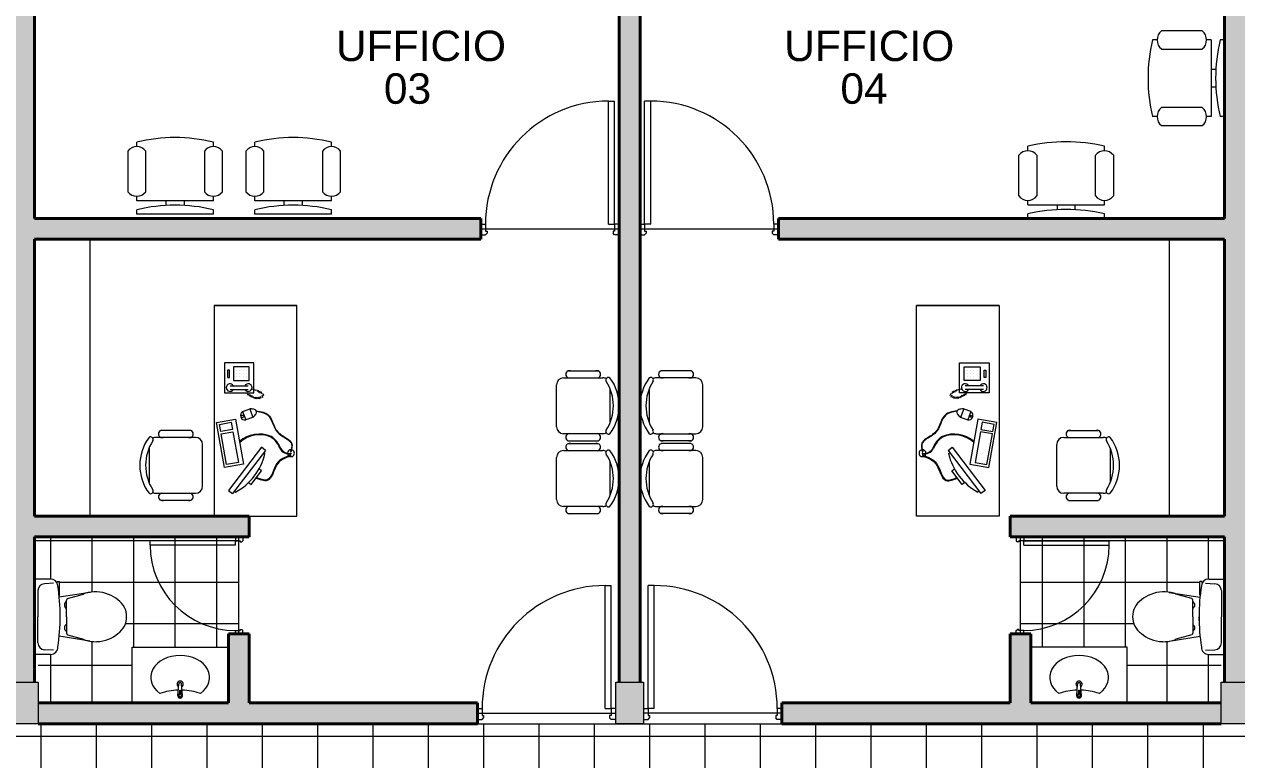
# Model space of a CAD drawing. Header units: millimetres. Extents: x 302.6 to 349.1, y 166.4 to 192.5.
# Drawn here: x 311.28 to 320.04, y 178.19 to 183.5 of the extents above; entities that cross this region are included whole.
import ezdxf

# ---------------------------------------------------------------- set-up
doc = ezdxf.new("R2010")
doc.units = ezdxf.units.MM
for name, color, linetype, lineweight in [('ARREDI attrezzature - furniture', 175, 'Continuous', 9), ('MURATURA sezioni - section wall', 7, 'Continuous', 40), ('PAVIMENTAZIONE - flooring', 250, 'Continuous', 5), ('PILASTRI struttura - structure', 7, 'Continuous', 13), ('PORTE  - doors', 252, 'Continuous', 5), ('PROIEZIONI finissime - fine lines', 251, 'Continuous', 9)]:
    doc.layers.add(name, color=color, linetype=linetype, lineweight=lineweight)
doc.layers.add('MURATURA tratteggi - hatch wall', color=253, linetype='Continuous')
doc.layers.add('SCRITTE - txt', color=252, linetype='Continuous')
doc.styles.get("Standard").update_dxf_attribs({"font": 'arial.ttf'})

msp = doc.modelspace()

# ---------------------------------------------------------------- hatches: boundary and pattern name
at = {"layer": 'MURATURA tratteggi - hatch wall'}
h = msp.add_hatch(color=256, dxfattribs=at)
h.dxf.hatch_style = 1
h.paths.add_polyline_path([(303.0264, 186.8349), (302.7264, 186.8349), (302.7264, 178.7474), (303.0264, 178.7474), (303.0264, 179.7974), (304.5764, 179.7974), (304.5764, 179.9474), (303.0264, 179.9474), (303.0264, 181.9474), (306.2264, 181.9474), (306.2264, 182.0974), (303.0264, 182.0974)])
h.paths.add_polyline_path([(304.3764, 187.1349), (303.0264, 187.1349), (303.0264, 186.8349), (304.3764, 186.8349)])
h.paths.add_polyline_path([(307.2264, 187.1349), (305.8764, 187.1349), (305.8764, 186.8349), (307.2264, 186.8349)])
h.paths.add_polyline_path([(308.5389, 187.1349), (307.4264, 187.1349), (307.4264, 186.8349), (308.5389, 186.8349)])
h.paths.add_polyline_path([(307.3764, 186.8349), (307.2264, 186.8349), (307.2264, 178.7474), (307.3764, 178.7474)])
h.paths.add_polyline_path([(314.5764, 182.0974), (311.3514, 182.0974), (311.3514, 186.8349), (311.2014, 186.8349), (311.2014, 182.0974), (308.3764, 182.0974), (308.3764, 181.9474), (311.2014, 181.9474), (311.2014, 179.9474), (309.6514, 179.9474), (309.6514, 179.7974), (311.2014, 179.7974), (311.2014, 178.7474), (311.3514, 178.7474), (311.3514, 179.7974), (312.9014, 179.7974), (312.9014, 179.9474), (311.3514, 179.9474), (311.3514, 181.9474), (314.5764, 181.9474)])
h.paths.add_polyline_path([(306.2264, 178.5974), (304.5764, 178.5974), (304.5764, 179.0974), (304.4264, 179.0974), (304.4264, 178.5974), (303.0264, 178.5974), (303.0264, 178.4474), (306.2264, 178.4474)])
h.paths.add_polyline_path([(305.0264, 176.4474), (304.7264, 176.4474), (304.7264, 175.3974), (302.7264, 175.3974), (302.7264, 173.5974), (303.0264, 173.5974), (303.0264, 175.0974), (304.8764, 175.0974), (304.8764, 174.8974), (305.0264, 174.8974), (305.0264, 175.0974)])
h.paths.add_polyline_path([(307.2264, 173.5974), (305.0264, 173.5974), (305.0264, 173.9974), (304.8764, 173.9974), (304.8764, 173.5974), (303.0264, 173.5974), (303.0264, 173.2974), (307.2264, 173.2974)])
h.paths.add_polyline_path([(314.4264, 176.4474), (306.7264, 176.4474), (306.7264, 176.2974), (311.1764, 176.2974), (311.1764, 173.5974), (311.3264, 173.5974), (311.3264, 176.2974), (314.4264, 176.2974)])
h.paths.add_polyline_path([(320.2865, 176.4474), (320.1264, 176.4474), (315.5764, 176.4474), (315.5764, 176.2974), (319.9764, 176.2974), (319.9764, 173.5974), (320.1264, 173.5974), (320.1264, 176.2974), (320.2865, 176.2974)])
h.paths.add_polyline_path([(325.1801, 176.4474), (321.2865, 176.4474), (321.2865, 176.2974), (323.8764, 176.2974), (323.8764, 173.5974), (324.0764, 173.5974), (324.0764, 176.2974), (325.1801, 176.2974)])
h.paths.add_polyline_path([(311.1764, 173.5974), (307.4264, 173.5974), (307.4264, 173.2974), (311.1764, 173.2974)])
h.paths.add_polyline_path([(315.5514, 173.5974), (314.4264, 173.5974), (314.4264, 175.2974), (314.4264, 175.4474), (314.2764, 175.4474), (314.2764, 173.5974), (311.3764, 173.5974), (311.3764, 173.2974), (315.5514, 173.2974)])
h.paths.add_polyline_path([(315.7264, 175.4474), (315.1204, 175.4474), (315.1204, 175.2974), (315.5764, 175.2974), (315.5764, 173.5974), (315.7264, 173.5974)])
h.paths.add_polyline_path([(319.9264, 173.5974), (315.7514, 173.5974), (315.7514, 173.2974), (319.9264, 173.2974)])
h.paths.add_polyline_path([(323.8764, 173.5974), (320.1264, 173.5974), (320.1264, 173.2974), (323.8764, 173.2974)])
h.paths.add_polyline_path([(327.6764, 173.5974), (324.0764, 173.5974), (324.0764, 173.2974), (327.6764, 173.2974)])
h.paths.add_polyline_path([(331.6264, 173.5974), (327.8764, 173.5974), (327.8764, 173.2974), (331.6264, 173.2974)])
h.paths.add_polyline_path([(336.0014, 173.5974), (331.8264, 173.5974), (331.8264, 173.2974), (336.0014, 173.2974)])
h.paths.add_polyline_path([(340.3764, 173.5974), (336.2014, 173.5974), (336.2014, 173.2974), (340.3764, 173.2974)])
h.paths.add_polyline_path([(339.2249, 176.4474), (332.9779, 176.4474), (332.9779, 176.2974), (336.0264, 176.2974), (336.0264, 173.5974), (336.1764, 173.5974), (336.1764, 176.2974), (339.2249, 176.2974)])
h.paths.add_polyline_path([(331.7764, 176.4474), (331.163, 176.4474), (331.163, 176.2974), (331.6264, 176.2974), (331.6264, 175.4474), (331.6264, 173.5974), (331.7764, 173.5974), (331.7764, 175.2974), (333.6279, 175.2974), (333.6279, 175.4474), (331.7764, 175.4474)])
h.paths.add_polyline_path([(311.1764, 187.1349), (310.0389, 187.1349), (310.0389, 186.8349), (311.1764, 186.8349)])
h.paths.add_polyline_path([(312.7139, 187.1349), (311.3764, 187.1349), (311.3764, 186.8349), (312.7139, 186.8349)])
h.paths.add_polyline_path([(315.5514, 187.1349), (314.2139, 187.1349), (314.2139, 186.8349), (315.5514, 186.8349)])
h.paths.add_polyline_path([(317.0889, 187.1349), (315.7514, 187.1349), (315.7514, 186.8349), (317.0889, 186.8349)])
h.paths.add_polyline_path([(319.9264, 187.1349), (318.5889, 187.1349), (318.5889, 186.8349), (319.9264, 186.8349)])
h.paths.add_polyline_path([(321.2639, 187.1349), (320.1264, 187.1349), (320.1264, 186.8349), (321.2639, 186.8349)])
h.paths.add_polyline_path([(323.8764, 187.1349), (322.7639, 187.1349), (322.7639, 186.8349), (323.8764, 186.8349)])
h.paths.add_polyline_path([(325.1264, 187.1349), (324.0764, 187.1349), (324.0764, 186.8349), (325.1264, 186.8349)])
h.paths.add_polyline_path([(327.6764, 187.1349), (326.6264, 187.1349), (326.6264, 186.8349), (327.6764, 186.8349)])
h.paths.add_polyline_path([(329.0014, 187.1349), (327.8764, 187.1349), (327.8764, 186.8349), (329.0014, 186.8349)])
h.paths.add_polyline_path([(336.0014, 187.1349), (334.6639, 187.1349), (334.6639, 186.8349), (336.0014, 186.8349)])
h.paths.add_polyline_path([(331.6264, 187.1349), (330.5014, 187.1349), (330.5014, 186.8349), (331.6264, 186.8349)])
h.paths.add_polyline_path([(333.1639, 187.1349), (331.8264, 187.1349), (331.8264, 186.8349), (333.1639, 186.8349)])
h.paths.add_polyline_path([(337.5389, 187.1349), (336.2014, 187.1349), (336.2014, 186.8349), (337.5389, 186.8349)])
h.paths.add_polyline_path([(340.3764, 187.1349), (339.0389, 187.1349), (339.0389, 186.8349), (340.3764, 186.8349)])
h.paths.add_polyline_path([(341.7014, 187.1349), (340.5764, 187.1349), (340.5764, 186.8349), (341.7014, 186.8349)])
h.paths.add_polyline_path([(344.3264, 187.1349), (343.2014, 187.1349), (343.2014, 186.8349), (344.3264, 186.8349)])
h.paths.add_polyline_path([(348.7264, 187.1349), (344.5264, 187.1349), (344.5264, 186.8349), (348.7264, 186.8349)])
h.paths.add_polyline_path([(349.0264, 186.8349), (348.7264, 186.8349), (348.7264, 178.7474), (349.0264, 178.7474)])
h.paths.add_polyline_path([(348.7264, 178.7474), (346.7264, 178.7474), (346.7264, 178.4474), (348.7264, 178.4474)])
h.paths.add_polyline_path([(347.0264, 176.4474), (346.7264, 176.4474), (346.7264, 174.8974), (346.8764, 174.8974), (346.8764, 175.0974), (348.7264, 175.0974), (348.7264, 173.5974), (349.0264, 173.5974), (349.0264, 175.3974), (347.0264, 175.3974)])
h.paths.add_polyline_path([(348.7264, 173.5974), (346.8764, 173.5974), (346.8764, 173.9974), (346.7264, 173.9974), (346.7264, 173.5974), (344.5264, 173.5974), (344.5264, 173.2974), (348.7264, 173.2974)])
h.paths.add_polyline_path([(344.3264, 173.5974), (340.5764, 173.5974), (340.5764, 173.2974), (344.3264, 173.2974)])
h.paths.add_polyline_path([(340.5764, 176.2974), (345.0264, 176.2974), (345.0264, 176.4474), (340.4264, 176.4474), (340.4264, 175.4474), (338.5749, 175.4474), (338.5749, 175.2974), (340.4264, 175.2974), (340.4264, 173.5974), (340.5764, 173.5974)])
h.paths.add_polyline_path([(311.1764, 178.5974), (309.8014, 178.5974), (309.8014, 179.0974), (309.6514, 179.0974), (309.6514, 178.5974), (308.4264, 178.5974), (308.4264, 178.4474), (311.1764, 178.4474)])
h.paths.add_polyline_path([(314.5514, 178.5974), (312.9014, 178.5974), (312.9014, 179.0974), (312.7514, 179.0974), (312.7514, 178.5974), (311.3764, 178.5974), (311.3764, 178.4474), (314.5514, 178.4474)])
h.paths.add_polyline_path([(315.7264, 186.8349), (315.5764, 186.8349), (315.5764, 178.7474), (315.7264, 178.7474)])
h.paths.add_polyline_path([(322.9264, 182.0974), (320.1014, 182.0974), (320.1014, 186.8349), (319.9514, 186.8349), (319.9514, 182.0974), (316.7264, 182.0974), (316.7264, 181.9474), (319.9514, 181.9474), (319.9514, 179.9474), (318.4014, 179.9474), (318.4014, 179.7974), (319.9514, 179.7974), (319.9514, 178.7474), (320.1014, 178.7474), (320.1014, 179.7974), (321.6514, 179.7974), (321.6514, 179.9474), (320.1014, 179.9474), (320.1014, 181.9474), (322.9264, 181.9474)])
h.paths.add_polyline_path([(319.9264, 178.5974), (318.5514, 178.5974), (318.5514, 179.0974), (318.4014, 179.0974), (318.4014, 178.5974), (316.7514, 178.5974), (316.7514, 178.4474), (319.9264, 178.4474)])
h.paths.add_polyline_path([(322.8764, 178.5974), (321.6514, 178.5974), (321.6514, 179.0974), (321.5014, 179.0974), (321.5014, 178.5974), (320.1264, 178.5974), (320.1264, 178.4474), (322.8764, 178.4474)])
h.paths.add_polyline_path([(324.0764, 186.8349), (323.9264, 186.8349), (323.9264, 178.7474), (324.0764, 178.7474)])
h.paths.add_polyline_path([(337.3749, 175.6974), (337.3249, 175.6974), (337.3249, 175.4474), (336.1764, 175.4474), (336.1764, 175.3974), (337.3749, 175.3974)], flags=17)
h.paths.add_polyline_path([(337.3749, 174.7974), (337.3249, 174.7974), (337.3249, 174.5474), (336.1764, 174.5474), (336.1764, 174.4974), (337.3749, 174.4974)], flags=17)
h.paths.add_polyline_path([(337.3764, 173.8974), (337.3264, 173.8974), (337.3264, 173.5974), (337.3764, 173.5974)], flags=17)
h.paths.add_polyline_path([(336.0264, 175.4474), (334.8779, 175.4474), (334.8779, 175.6974), (334.8279, 175.6974), (334.8279, 175.3974), (336.0264, 175.3974)], flags=17)
h.paths.add_polyline_path([(336.0264, 174.5474), (334.8779, 174.5474), (334.8779, 174.7974), (334.8279, 174.7974), (334.8279, 174.4974), (336.0264, 174.4974)], flags=17)
h.paths.add_polyline_path([(334.8764, 173.8974), (334.8264, 173.8974), (334.8264, 173.5974), (334.8764, 173.5974)], flags=17)
h = msp.add_hatch(color=8, dxfattribs=at)
h.dxf.hatch_style = 1
h.paths.add_polyline_path([(349.0264, 173.2974), (348.7264, 173.2974), (348.7264, 173.5974), (349.0264, 173.5974)], flags=17)
h.paths.add_polyline_path([(349.0264, 173.2974), (348.7264, 173.2974), (348.7264, 173.5974), (349.0264, 173.5974)], flags=17)
h.paths.add_polyline_path([(348.7264, 186.8349), (349.0264, 186.8349), (349.0264, 187.1349), (348.7264, 187.1349)])
h.paths.add_polyline_path([(344.3264, 173.2974), (344.5264, 173.2974), (344.5264, 173.5974), (344.3264, 173.5974)], flags=17)
h.paths.add_polyline_path([(344.3264, 173.2974), (344.5264, 173.2974), (344.5264, 173.5974), (344.3264, 173.5974)], flags=17)
h.paths.add_polyline_path([(348.7264, 173.2974), (349.0264, 173.2974), (349.0264, 173.5974), (348.7264, 173.5974)], flags=17)
h.paths.add_polyline_path([(348.7264, 173.2974), (349.0264, 173.2974), (349.0264, 173.5974), (348.7264, 173.5974)], flags=17)
h.paths.add_polyline_path([(302.7264, 173.2974), (303.0264, 173.2974), (303.0264, 173.5974), (302.7264, 173.5974)], flags=17)
h.paths.add_polyline_path([(302.7264, 173.2974), (303.0264, 173.2974), (303.0264, 173.5974), (302.7264, 173.5974)], flags=17)
h.paths.add_polyline_path([(307.2264, 173.2974), (307.4264, 173.2974), (307.4264, 173.5974), (307.2264, 173.5974)], flags=17)
h.paths.add_polyline_path([(307.2264, 173.2974), (307.4264, 173.2974), (307.4264, 173.5974), (307.2264, 173.5974)], flags=17)
h.paths.add_polyline_path([(311.1764, 173.2974), (311.3764, 173.2974), (311.3764, 173.5974), (311.1764, 173.5974)], flags=17)
h.paths.add_polyline_path([(315.5514, 173.2974), (315.7514, 173.2974), (315.7514, 173.5974), (315.5514, 173.5974)])
h.paths.add_polyline_path([(311.1764, 173.2974), (311.3764, 173.2974), (311.3764, 173.5974), (311.1764, 173.5974)], flags=17)
h.paths.add_polyline_path([(319.9264, 173.2974), (320.1264, 173.2974), (320.1264, 173.5974), (319.9264, 173.5974)])
h.paths.add_polyline_path([(324.0764, 173.2974), (323.8764, 173.2974), (323.8764, 173.5974), (324.0764, 173.5974)])
h.paths.add_polyline_path([(336.2014, 173.2974), (336.0014, 173.2974), (336.0014, 173.5974), (336.2014, 173.5974)])
h.paths.add_polyline_path([(340.5764, 173.2974), (340.3764, 173.2974), (340.3764, 173.5974), (340.5764, 173.5974)])
h.paths.add_polyline_path([(331.8264, 173.2974), (331.6264, 173.2974), (331.6264, 173.5974), (331.8264, 173.5974)])
h.paths.add_polyline_path([(327.6764, 173.2974), (327.8764, 173.2974), (327.8764, 173.5974), (327.6764, 173.5974)])
h.paths.add_polyline_path([(324.0764, 186.8349), (323.8764, 186.8349), (323.8764, 187.1349), (324.0764, 187.1349)])
h.paths.add_polyline_path([(320.1264, 186.8349), (319.9264, 186.8349), (319.9264, 187.1349), (320.1264, 187.1349)])
h.paths.add_polyline_path([(324.0764, 178.4474), (323.8764, 178.4474), (323.8764, 178.7474), (324.0764, 178.7474)])
h.paths.add_polyline_path([(320.1264, 178.4474), (319.9264, 178.4474), (319.9264, 178.7474), (320.1264, 178.7474)])
h.paths.add_polyline_path([(315.7514, 186.8349), (315.5514, 186.8349), (315.5514, 187.1349), (315.7514, 187.1349)])
h.paths.add_polyline_path([(315.7514, 178.4474), (315.5514, 178.4474), (315.5514, 178.7474), (315.7514, 178.7474)])
h.paths.add_polyline_path([(303.0264, 186.8349), (302.7264, 186.8349), (302.7264, 187.1349), (303.0264, 187.1349)])
h.paths.add_polyline_path([(303.0264, 178.4474), (302.7264, 178.4474), (302.7264, 178.7474), (303.0264, 178.7474)])
h.paths.add_polyline_path([(311.3764, 186.8349), (311.1764, 186.8349), (311.1764, 187.1349), (311.3764, 187.1349)])
h.paths.add_polyline_path([(307.4264, 186.8349), (307.2264, 186.8349), (307.2264, 187.1349), (307.4264, 187.1349)])
h.paths.add_polyline_path([(311.3764, 178.4474), (311.1764, 178.4474), (311.1764, 178.7474), (311.3764, 178.7474)])
h.paths.add_polyline_path([(307.4264, 178.4474), (307.2264, 178.4474), (307.2264, 178.7474), (307.4264, 178.7474)])
h.paths.add_polyline_path([(327.6764, 186.8349), (327.8764, 186.8349), (327.8764, 187.1349), (327.6764, 187.1349)])
h.paths.add_polyline_path([(331.6264, 186.8349), (331.8264, 186.8349), (331.8264, 187.1349), (331.6264, 187.1349)])
h.paths.add_polyline_path([(327.6764, 178.4474), (327.8764, 178.4474), (327.8764, 178.7474), (327.6764, 178.7474)])
h.paths.add_polyline_path([(331.6264, 178.4474), (331.8264, 178.4474), (331.8264, 178.7474), (331.6264, 178.7474)])
h.paths.add_polyline_path([(336.0014, 186.8349), (336.2014, 186.8349), (336.2014, 187.1349), (336.0014, 187.1349)])
h.paths.add_polyline_path([(336.0014, 178.4474), (336.2014, 178.4474), (336.2014, 178.7474), (336.0014, 178.7474)])
h.paths.add_polyline_path([(348.7264, 178.4474), (349.0264, 178.4474), (349.0264, 178.7474), (348.7264, 178.7474)])
h.paths.add_polyline_path([(340.3764, 186.8349), (340.5764, 186.8349), (340.5764, 187.1349), (340.3764, 187.1349)])
h.paths.add_polyline_path([(344.3264, 186.8349), (344.5264, 186.8349), (344.5264, 187.1349), (344.3264, 187.1349)])
h.paths.add_polyline_path([(340.3764, 178.4474), (340.5764, 178.4474), (340.5764, 178.7474), (340.3764, 178.7474)])
h.paths.add_polyline_path([(344.3264, 178.4474), (344.5264, 178.4474), (344.5264, 178.7474), (344.3264, 178.7474)])
at = {"layer": 'PAVIMENTAZIONE - flooring'}
h = msp.add_hatch(dxfattribs=at)
h.set_pattern_fill('_USER', color=256, scale=0.3, style=0, double=1, pattern_type=0)
h.set_pattern_definition([(180, (286.86727, 275.76974), (0, -0.3), []), (270, (286.86727, 275.76974), (0.3, -2e-17), [])])
h.paths.add_polyline_path([(312.0006, 179.1522, -0.110468), (311.9534, 179.0978, -0.091357), (311.8852, 179.0589, -0.083251), (311.8013, 179.0399, -0.069464), (311.7321, 179.0471), (311.5293, 179.0785, -0.013532), (311.5195, 179.0003, -0.414361), (311.4666, 178.9474), (311.3764, 178.9474), (311.3764, 178.5974), (312.0553, 178.5974), (312.0553, 179.0005), (312.7514, 179.0005), (312.7514, 179.0974), (312.8264, 179.0974), (312.8264, 179.7974), (311.3514, 179.7974), (311.3514, 179.4924), (311.4666, 179.4924, -0.294145), (311.5147, 179.4614), (311.5147, 179.4737), (311.5311, 179.4737), (311.5311, 179.3777, 0.026908), (311.5285, 179.3724, -0.001904), (311.5296, 179.3614), (311.7247, 179.3916, -0.077173), (311.8013, 179.3999, -0.083251), (311.8852, 179.3809, -0.091357), (311.9534, 179.3421, -0.110468), (312.0006, 179.2877, -0.114706), (312.0164, 179.2199, -0.114706)])
h = msp.add_hatch(dxfattribs=at)
h.set_pattern_fill('_USER', color=256, scale=0.3, style=0, double=1, pattern_type=0)
h.set_pattern_definition([(7e-15, (344.43547, 275.76974), (0, -0.3), []), (270, (344.43547, 275.76974), (-0.3, -2e-17), [])])
h.paths.add_polyline_path([(319.3021, 179.1522, 0.110468), (319.3494, 179.0978, 0.091357), (319.4175, 179.0589, 0.083251), (319.5014, 179.0399, 0.069464), (319.5707, 179.0471), (319.7734, 179.0785, 0.013532), (319.7833, 179.0003, 0.414361), (319.8361, 178.9474), (319.9264, 178.9474), (319.9264, 178.5974), (319.2475, 178.5974), (319.2475, 179.0005), (318.5514, 179.0005), (318.5514, 179.0974), (318.4764, 179.0974), (318.4764, 179.7974), (319.9514, 179.7974), (319.9514, 179.4924), (319.8361, 179.4924, 0.294145), (319.788, 179.4614), (319.788, 179.4737), (319.7716, 179.4737), (319.7716, 179.3777, -0.026908), (319.7742, 179.3724, 0.001904), (319.7731, 179.3614), (319.578, 179.3916, 0.077173), (319.5014, 179.3999, 0.083251), (319.4175, 179.3809, 0.091357), (319.3494, 179.3421, 0.110468), (319.3021, 179.2877, 0.114706), (319.2864, 179.2199, 0.114706)])
h = msp.add_hatch(dxfattribs=at)
h.set_pattern_fill('_USER', color=256, scale=0.4, angle=90, style=0, double=1, pattern_type=0)
h.set_pattern_definition([(90, (94.9972, 11.9578), (-0.4, 2e-17), []), (180, (94.9972, 11.9578), (-5e-17, -0.4), [])])
h.paths.add_polyline_path([(323.9489, 178.4474), (305.0264, 178.4474), (305.0264, 176.4474), (305.9052, 176.4474, -0.403471), (306.6603, 177.1752), (306.698, 177.1752), (306.698, 176.4474), (323.9489, 176.4474)])
h.paths.add_polyline_path([(306.6603, 177.1752, 0.403471), (305.9052, 176.4474), (306.6603, 176.4474)], flags=17)

# ---------------------------------------------------------------- linework, layer by layer
at = {"layer": 'ARREDI attrezzature - furniture', "linetype": 'Continuous', "ltscale": 0.8}
for p, q in [((319.7885, 183.4514), (319.4954, 183.4514)), ((319.4628, 183.3863), (319.4302, 183.3863)), ((319.4954, 183.3211), (319.7885, 183.3211)), ((319.8537, 183.3863), (319.8211, 183.3863)), ((319.8537, 183.3863), (319.8537, 182.8326)), ((319.9514, 183.3863), (319.9188, 183.3863)), ((319.9514, 183.3863), (319.9514, 182.8326)), ((319.8537, 183.1746), (319.8883, 183.1746)), ((319.8876, 183.0443), (319.8537, 183.0443)), ((319.7885, 182.8977), (319.4954, 182.8977)), ((319.4628, 182.8326), (319.4302, 182.8326)), ((319.8537, 182.8326), (319.8211, 182.8326)), ((319.9514, 182.8326), (319.9188, 182.8326)), ((319.4954, 182.7674), (319.7885, 182.7674)), ((312.0893, 182.6161), (312.0893, 182.6487)), ((312.643, 182.6161), (312.643, 182.6487)), ((312.9431, 182.6161), (312.9431, 182.6487)), ((313.4968, 182.6161), (313.4968, 182.6487)), ((318.5291, 182.586), (318.5291, 182.6186)), ((319.0828, 182.586), (319.0828, 182.6186)), ((312.0242, 182.5835), (312.0242, 182.2904)), ((312.1545, 182.2904), (312.1545, 182.5835)), ((312.5779, 182.5835), (312.5779, 182.2904)), ((312.7082, 182.2904), (312.7082, 182.5835)), ((312.878, 182.5835), (312.878, 182.2904)), ((313.0082, 182.2904), (313.0082, 182.5835)), ((313.4317, 182.5835), (313.4317, 182.2904)), ((313.562, 182.2904), (313.562, 182.5835)), ((318.464, 182.2603), (318.464, 182.5534)), ((318.5943, 182.5534), (318.5943, 182.2603)), ((319.0177, 182.2603), (319.0177, 182.5534)), ((319.148, 182.5534), (319.148, 182.2603)), ((312.0893, 182.2252), (312.0893, 182.2578)), ((312.643, 182.2252), (312.0893, 182.2252)), ((312.301, 182.1913), (312.301, 182.2252)), ((312.4313, 182.2252), (312.4313, 182.1906)), ((312.643, 182.2252), (312.643, 182.2578)), ((312.9431, 182.2252), (312.9431, 182.2578)), ((313.4968, 182.2252), (312.9431, 182.2252)), ((313.1548, 182.1913), (313.1548, 182.2252)), ((313.2851, 182.2252), (313.2851, 182.1906)), ((313.4968, 182.2252), (313.4968, 182.2578)), ((318.5291, 182.1951), (318.5291, 182.2277)), ((318.5291, 182.1951), (319.0828, 182.1951)), ((318.7408, 182.1951), (318.7408, 182.1605)), ((318.8711, 182.1612), (318.8711, 182.1951)), ((319.0828, 182.1951), (319.0828, 182.2277)), ((312.0893, 182.1275), (312.0893, 182.1601)), ((312.643, 182.1275), (312.0893, 182.1275)), ((312.643, 182.1275), (312.643, 182.1601)), ((312.9431, 182.1275), (312.9431, 182.1601)), ((313.4968, 182.1275), (312.9431, 182.1275)), ((313.4968, 182.1275), (313.4968, 182.1601)), ((318.5291, 182.0974), (318.5291, 182.13)), ((318.5291, 182.0974), (319.0828, 182.0974)), ((319.0828, 182.0974), (319.0828, 182.13)), ((311.7514, 181.9474), (311.7514, 179.9474)), ((319.5514, 181.9474), (319.5514, 179.9474)), ((312.6497, 181.4673), (313.2469, 181.4673)), ((313.2469, 181.4673), (312.6497, 181.4673)), ((312.6497, 181.4673), (312.6497, 179.9474)), ((313.2469, 179.9474), (313.2469, 181.4673)), ((318.3219, 181.4673), (317.7247, 181.4673)), ((317.7247, 181.4673), (318.3219, 181.4673)), ((317.7247, 179.9474), (317.7247, 181.4673)), ((318.3219, 181.4673), (318.3219, 179.9474)), ((312.9353, 181.0535), (312.7225, 181.0535)), ((312.7225, 181.0535), (312.7225, 180.8379)), ((312.9353, 180.8379), (312.9353, 181.0535)), ((318.0363, 180.8379), (318.0363, 181.0535)), ((318.0363, 181.0535), (318.2492, 181.0535)), ((318.2492, 181.0535), (318.2492, 180.8379)), ((312.7587, 181.001), (312.7464, 181.001)), ((312.7464, 181.001), (312.7464, 180.9476)), ((312.7464, 180.9476), (312.7587, 180.9476)), ((312.7587, 180.9476), (312.7587, 181.001)), ((312.9024, 181.0256), (312.7875, 181.0256)), ((312.7875, 181.0256), (312.7875, 180.9271)), ((312.808, 181.001), (312.808, 181.001)), ((312.808, 180.9764), (312.808, 180.9764)), ((312.808, 180.9518), (312.808, 180.9518)), ((312.8326, 181.001), (312.8326, 181.001)), ((312.8326, 180.9764), (312.8326, 180.9764)), ((312.8326, 180.9518), (312.8326, 180.9518)), ((312.8573, 181.001), (312.8573, 181.001)), ((312.8573, 180.9764), (312.8573, 180.9764)), ((312.8573, 180.9518), (312.8573, 180.9518)), ((312.8819, 181.001), (312.8819, 181.001)), ((312.8819, 180.9764), (312.8819, 180.9764)), ((312.8819, 180.9518), (312.8819, 180.9518)), ((312.9024, 180.9271), (312.9024, 181.0256)), ((315.1729, 180.9457), (315.4587, 180.9457)), ((315.2086, 180.9961), (315.423, 180.9961)), ((316.1299, 180.9457), (315.8441, 180.9457)), ((316.0941, 180.9961), (315.8798, 180.9961)), ((318.0692, 180.9271), (318.0692, 181.0256)), ((318.0692, 181.0256), (318.1841, 181.0256)), ((318.0897, 181.001), (318.0897, 181.001)), ((318.0897, 180.9764), (318.0897, 180.9764)), ((318.0897, 180.9518), (318.0897, 180.9518)), ((318.1143, 181.001), (318.1143, 181.001)), ((318.1143, 180.9764), (318.1143, 180.9764)), ((318.1143, 180.9518), (318.1143, 180.9518)), ((318.139, 181.001), (318.139, 181.001)), ((318.139, 180.9764), (318.139, 180.9764)), ((318.139, 180.9518), (318.139, 180.9518)), ((318.1636, 181.001), (318.1636, 181.001)), ((318.1636, 180.9764), (318.1636, 180.9764)), ((318.1636, 180.9518), (318.1636, 180.9518)), ((318.1841, 181.0256), (318.1841, 180.9271)), ((318.2129, 180.9476), (318.2129, 181.001)), ((318.2129, 181.001), (318.2252, 181.001)), ((318.2252, 180.9476), (318.2129, 180.9476)), ((318.2252, 181.001), (318.2252, 180.9476)), ((312.7636, 180.8883), (312.8949, 180.8883)), ((312.7636, 180.8621), (312.8949, 180.8621)), ((312.7875, 180.9271), (312.9024, 180.9271)), ((312.9206, 180.8659), (312.9505, 180.8564)), ((312.9557, 180.8617), (312.961, 180.8459)), ((315.1224, 180.5926), (315.1224, 180.8952)), ((315.5091, 180.869), (315.5091, 180.6188)), ((315.7936, 180.869), (315.7936, 180.6188)), ((316.1803, 180.5926), (316.1803, 180.8952)), ((318.0159, 180.8617), (318.0106, 180.8459)), ((318.051, 180.8659), (318.0211, 180.8564)), ((318.1841, 180.9271), (318.0692, 180.9271)), ((318.208, 180.8883), (318.0767, 180.8883)), ((318.208, 180.8621), (318.0767, 180.8621)), ((312.7225, 180.8379), (312.9353, 180.8379)), ((312.8874, 180.8354), (312.8927, 180.8196)), ((312.898, 180.8301), (312.9032, 180.8144)), ((312.9085, 180.8249), (312.9137, 180.8091)), ((312.919, 180.8196), (312.9242, 180.8039)), ((312.9295, 180.8144), (312.9347, 180.7986)), ((312.94, 180.8091), (312.9452, 180.7934)), ((312.9505, 180.8091), (312.9557, 180.7934)), ((312.961, 180.8091), (312.9663, 180.7934)), ((312.9663, 180.8564), (312.9715, 180.8406)), ((312.9715, 180.8091), (312.9768, 180.7934)), ((312.9768, 180.8511), (312.982, 180.8354)), ((312.982, 180.8144), (312.9873, 180.7986)), ((312.9873, 180.8459), (312.9925, 180.8301)), ((312.9925, 180.8196), (312.9978, 180.8039)), ((313, 180.832), (313.0053, 180.8162)), ((317.9716, 180.832), (317.9663, 180.8162)), ((317.9791, 180.8196), (317.9738, 180.8039)), ((317.9843, 180.8459), (317.9791, 180.8301)), ((317.9896, 180.8144), (317.9843, 180.7986)), ((317.9948, 180.8511), (317.9896, 180.8354)), ((318.0001, 180.8091), (317.9948, 180.7934)), ((318.0053, 180.8564), (318.0001, 180.8406)), ((318.0106, 180.8091), (318.0053, 180.7934)), ((318.0211, 180.8091), (318.0159, 180.7934)), ((318.0316, 180.8091), (318.0264, 180.7934)), ((318.2492, 180.8379), (318.0363, 180.8379)), ((318.0421, 180.8144), (318.0369, 180.7986)), ((318.0526, 180.8196), (318.0474, 180.8039)), ((318.0631, 180.8249), (318.0579, 180.8091)), ((318.0736, 180.8301), (318.0684, 180.8144)), ((318.0842, 180.8354), (318.0789, 180.8196)), ((312.8545, 180.7024), (312.903, 180.7201)), ((312.8545, 180.7024), (312.8768, 180.6414)), ((312.9062, 180.7213), (312.9285, 180.6603)), ((318.0654, 180.7213), (318.0431, 180.6603)), ((318.1171, 180.7024), (318.0686, 180.7201)), ((318.1171, 180.7024), (318.0948, 180.6414)), ((312.6667, 180.6238), (312.8036, 180.6479)), ((312.724, 180.2986), (312.6667, 180.6238)), ((312.6868, 180.6097), (312.7724, 180.6248)), ((312.6959, 180.5583), (312.6868, 180.6097)), ((312.7724, 180.6248), (312.7814, 180.5734)), ((312.8036, 180.6479), (312.861, 180.3227)), ((312.9253, 180.6591), (312.8768, 180.6414)), ((318.0463, 180.6591), (318.0948, 180.6414)), ((318.168, 180.6479), (318.1107, 180.3227)), ((318.3049, 180.6238), (318.168, 180.6479)), ((318.1992, 180.6248), (318.1902, 180.5734)), ((318.2848, 180.6097), (318.1992, 180.6248)), ((318.2476, 180.2986), (318.3049, 180.6238)), ((318.2757, 180.5583), (318.2848, 180.6097)), ((312.5145, 180.5155), (312.2287, 180.5155)), ((312.4788, 180.5659), (312.2644, 180.5659)), ((312.7814, 180.5734), (312.6959, 180.5583)), ((312.6989, 180.5412), (312.7845, 180.5563)), ((312.7381, 180.3187), (312.6989, 180.5412)), ((312.7845, 180.5563), (312.8237, 180.3338)), ((315.4587, 180.5422), (315.1729, 180.5422)), ((315.8441, 180.5422), (316.1299, 180.5422)), ((318.1871, 180.5563), (318.1479, 180.3338)), ((318.2727, 180.5412), (318.1871, 180.5563)), ((318.1902, 180.5734), (318.2757, 180.5583)), ((318.2335, 180.3187), (318.2727, 180.5412)), ((318.7882, 180.5155), (319.074, 180.5155)), ((318.824, 180.5659), (319.0383, 180.5659)), ((312.1783, 180.4388), (312.1783, 180.1886)), ((312.5649, 180.1624), (312.5649, 180.465)), ((312.9902, 180.4438), (312.752, 180.1328)), ((313.0194, 180.4215), (312.7812, 180.1104)), ((313.0194, 180.4215), (312.9902, 180.4438)), ((315.1729, 180.4201), (315.4587, 180.4201)), ((315.2086, 180.491), (315.423, 180.491)), ((315.2086, 180.4705), (315.423, 180.4705)), ((316.1299, 180.4201), (315.8441, 180.4201)), ((316.0941, 180.491), (315.8798, 180.491)), ((316.0941, 180.4705), (315.8798, 180.4705)), ((317.9522, 180.4215), (317.9814, 180.4438)), ((317.9522, 180.4215), (318.1904, 180.1104)), ((317.9814, 180.4438), (318.2196, 180.1328)), ((318.7378, 180.1624), (318.7378, 180.465)), ((319.1245, 180.4388), (319.1245, 180.1886)), ((312.8237, 180.3338), (312.7381, 180.3187)), ((313.0157, 180.398), (313.0067, 180.4049)), ((315.1224, 180.067), (315.1224, 180.3697)), ((315.5091, 180.3434), (315.5091, 180.0933)), ((315.7936, 180.3434), (315.7936, 180.0933)), ((316.1803, 180.067), (316.1803, 180.3697)), ((317.9559, 180.398), (317.9649, 180.4049)), ((318.1479, 180.3338), (318.2335, 180.3187)), ((312.861, 180.3227), (312.724, 180.2986)), ((312.916, 180.1761), (312.9911, 180.2742)), ((312.9911, 180.2742), (312.973, 180.2881)), ((317.9805, 180.2742), (317.9986, 180.2881)), ((318.0556, 180.1761), (317.9805, 180.2742)), ((318.1107, 180.3227), (318.2476, 180.2986)), ((312.8979, 180.1899), (312.916, 180.1761)), ((318.0737, 180.1899), (318.0556, 180.1761)), ((312.2287, 180.112), (312.5145, 180.112)), ((312.752, 180.1328), (312.7812, 180.1104)), ((312.7647, 180.1494), (312.7647, 180.1494)), ((312.7939, 180.127), (312.8029, 180.1201)), ((318.1777, 180.127), (318.1687, 180.1201)), ((318.2196, 180.1328), (318.1904, 180.1104)), ((318.2069, 180.1494), (318.2069, 180.1494)), ((319.074, 180.112), (318.7882, 180.112)), ((312.4788, 180.0608), (312.2644, 180.0608)), ((315.4587, 180.0166), (315.1729, 180.0166)), ((315.8441, 180.0166), (316.1299, 180.0166)), ((318.824, 180.0608), (319.0383, 180.0608)), ((312.6497, 179.9474), (313.2469, 179.9474)), ((315.2086, 179.9655), (315.423, 179.9655)), ((316.0941, 179.9655), (315.8798, 179.9655)), ((318.3219, 179.9474), (317.7247, 179.9474))]:
    msp.add_line(p, q, dxfattribs=at)
at = {"layer": 'ARREDI attrezzature - furniture'}
for p, q in [((311.4666, 179.4924), (311.3514, 179.4924)), ((311.3514, 179.4924), (311.3514, 178.9474)), ((311.4885, 179.4614), (311.4222, 179.4583)), ((319.8142, 179.4614), (319.8805, 179.4583)), ((319.8361, 179.4924), (319.9514, 179.4924)), ((319.9514, 179.4924), (319.9514, 178.9474)), ((311.3751, 179.4088), (311.3751, 179.2199)), ((319.9277, 179.4088), (319.9277, 179.2199)), ((311.3751, 179.031), (311.3751, 179.2199)), ((319.9277, 179.031), (319.9277, 179.2199)), ((311.4666, 178.9474), (311.3514, 178.9474)), ((311.4885, 178.9784), (311.4222, 178.9816)), ((312.0553, 179.0005), (312.7514, 179.0005)), ((312.0553, 178.5974), (312.0553, 179.0005)), ((312.7514, 178.5974), (312.7514, 179.0005)), ((319.2475, 179.0005), (318.5514, 179.0005)), ((318.5514, 178.5974), (318.5514, 179.0005)), ((319.2475, 178.5974), (319.2475, 179.0005)), ((319.8142, 178.9784), (319.8805, 178.9816)), ((319.8361, 178.9474), (319.9514, 178.9474)), ((312.3864, 178.6505), (312.3931, 178.7338)), ((312.4203, 178.6498), (312.4135, 178.7338)), ((318.8825, 178.6505), (318.8892, 178.7338)), ((318.9164, 178.6498), (318.9096, 178.7338))]:
    msp.add_line(p, q, dxfattribs=at)
at = {"layer": 'ARREDI attrezzature - furniture', "linetype": 'Continuous'}
for p, q in [((311.5147, 179.4737), (311.5311, 179.4737)), ((311.5147, 179.4614), (311.5147, 179.4737)), ((311.5311, 179.3777), (311.5311, 179.4737)), ((319.788, 179.4737), (319.7716, 179.4737)), ((319.7716, 179.3777), (319.7716, 179.4737)), ((319.788, 179.4614), (319.788, 179.4737)), ((311.7533, 179.396), (311.5277, 179.3611)), ((311.5896, 179.3511), (311.704, 179.3838)), ((319.5495, 179.396), (319.775, 179.3611)), ((319.7132, 179.3511), (319.5988, 179.3838)), ((311.5814, 179.2199), (311.5814, 179.3386)), ((319.7214, 179.2199), (319.7214, 179.3386)), ((311.5364, 179.1925), (311.5364, 179.2199)), ((311.5814, 179.2199), (311.5814, 179.1013)), ((319.7214, 179.2199), (319.7214, 179.1013)), ((319.7664, 179.1925), (319.7664, 179.2199)), ((311.7533, 179.0438), (311.5274, 179.0788)), ((311.5896, 179.0888), (311.704, 179.057)), ((319.5495, 179.0438), (319.7753, 179.0788)), ((319.7132, 179.0888), (319.5988, 179.057))]:
    msp.add_line(p, q, dxfattribs=at)
at = {"layer": 'ARREDI attrezzature - furniture'}
for points in [[(312.4008, 178.6649), (312.4008, 178.6902), (312.4059, 178.6902), (312.4059, 178.6649)], [(318.8968, 178.6649), (318.8968, 178.6902), (318.902, 178.6902), (318.902, 178.6649)]]:
    msp.add_lwpolyline(points, dxfattribs=at)
for centre, radius in [((312.4033, 178.6498), 0.0153), ((312.4033, 178.6498), 0.00893), ((318.8994, 178.6498), 0.0153), ((318.8994, 178.6498), 0.00893)]:
    msp.add_circle(centre, radius, dxfattribs=at)
at = {"layer": 'ARREDI attrezzature - furniture', "linetype": 'Continuous', "ltscale": 0.8}
for centre, radius, start, end in [((319.5442, 183.3863), 0.0814, 126.8699, 233.1301), ((319.7397, 183.3863), 0.0814, 306.8699, 53.1301), ((320.5906, 183.1094), 1.1929, 166.5803, 193.4197), ((321.0792, 183.1094), 1.1929, 166.5803, 193.4197), ((319.5442, 182.8326), 0.0814, 126.8699, 233.1301), ((319.7397, 182.8326), 0.0814, 306.8699, 53.1301), ((312.0893, 182.5347), 0.0814, 36.8699, 143.1301), ((312.3662, 181.4883), 1.1929, 76.5803, 103.4197), ((312.643, 182.5347), 0.0814, 36.8699, 143.1301), ((312.9431, 182.5347), 0.0814, 36.8699, 143.1301), ((313.22, 181.4883), 1.1929, 76.5803, 103.4197), ((313.4968, 182.5347), 0.0814, 36.8699, 143.1301), ((318.806, 181.4582), 1.1929, 76.5803, 103.4197), ((318.5291, 182.5046), 0.0814, 36.8699, 143.1301), ((319.0828, 182.5046), 0.0814, 36.8699, 143.1301), ((312.0893, 182.3392), 0.0814, 216.8699, 323.1301), ((312.643, 182.3392), 0.0814, 216.8699, 323.1301), ((312.9431, 182.3392), 0.0814, 216.8699, 323.1301), ((313.4968, 182.3392), 0.0814, 216.8699, 323.1301), ((318.5291, 182.3091), 0.0814, 216.8699, 323.1301), ((319.0828, 182.3091), 0.0814, 216.8699, 323.1301), ((312.3662, 180.9997), 1.1929, 76.5803, 103.4197), ((313.22, 180.9997), 1.1929, 76.5803, 103.4197), ((318.806, 180.9696), 1.1929, 76.5803, 103.4197), ((315.1729, 180.8952), 0.0504, 90, 180), ((315.216, 180.9709), 0.0263, 73.7398, 286.2602), ((315.4156, 180.9709), 0.0263, 253.7398, 106.2602), ((315.4587, 180.8952), 0.0504, 62.41556, 90), ((315.4981, 180.9309), 0.0184, 53.30994, 212.02741), ((315.2401, 180.7439), 0.3362, 323.1301, 36.8699), ((316.0626, 180.7439), 0.3362, 143.1301, 216.8699), ((315.8046, 180.9309), 0.0184, 327.97259, 126.69006), ((315.8441, 180.8952), 0.0504, 90, 117.58444), ((315.8871, 180.9709), 0.0263, 73.7398, 286.2602), ((316.0868, 180.9709), 0.0263, 253.7398, 106.2602), ((316.1299, 180.8952), 0.0504, 0, 90), ((312.7636, 180.8752), 0.0275, 28.49146, 331.50854), ((312.8949, 180.8752), 0.0275, 208.49146, 151.50854), ((315.2035, 180.7439), 0.3302, 327.57575, 32.42425), ((316.0992, 180.7439), 0.3302, 147.57575, 212.42425), ((318.0767, 180.8752), 0.0275, 28.49146, 331.50854), ((318.208, 180.8752), 0.0275, 208.49146, 151.50854), ((312.8724, 180.6744), 0.0333, 122.61353, 277.55641), ((312.9099, 180.7014), 0.02, 89.69015, 110.08497), ((312.9094, 180.6091), 0.1123, 73.39255, 89.69015), ((312.8585, 180.7481), 0.1123, 310.47979, 326.77738), ((312.9357, 180.6975), 0.02, 326.77738, 73.39255), ((318.0359, 180.6975), 0.02, 106.60745, 213.22262), ((318.1131, 180.7481), 0.1123, 213.22262, 229.52021), ((318.0622, 180.6091), 0.1123, 90.30985, 106.60745), ((318.0617, 180.7014), 0.02, 69.91503, 90.30985), ((318.0992, 180.6744), 0.0333, 262.44359, 57.38647), ((312.9184, 180.6779), 0.02, 290.08497, 310.47979), ((318.0532, 180.6779), 0.02, 229.52021, 249.91503), ((312.4473, 180.3137), 0.3362, 143.1301, 216.8699), ((312.1893, 180.5007), 0.0184, 327.97259, 126.69006), ((312.2287, 180.465), 0.0504, 90, 117.58444), ((312.2718, 180.5407), 0.0263, 73.7398, 286.2602), ((312.4714, 180.5407), 0.0263, 253.7398, 106.2602), ((312.5145, 180.465), 0.0504, 0, 90), ((312.9763, 180.321), 0.2186, 67.47873, 131.23295), ((312.9763, 180.321), 0.2136, 67.47873, 132.04994), ((312.9714, 180.3812), 0.1621, 19.75551, 57.94104), ((312.9714, 180.3812), 0.1671, 19.75551, 57.94104), ((315.1729, 180.5926), 0.0504, 180, 270), ((315.216, 180.5162), 0.0263, 73.7398, 286.2602), ((315.4156, 180.5162), 0.0263, 253.7398, 106.2602), ((315.4587, 180.5926), 0.0504, 270, 297.58444), ((315.4981, 180.557), 0.0184, 147.97259, 306.69006), ((315.8046, 180.557), 0.0184, 233.30994, 32.02741), ((315.8441, 180.5926), 0.0504, 242.41556, 270), ((315.8871, 180.5162), 0.0263, 73.7398, 286.2602), ((316.0868, 180.5162), 0.0263, 253.7398, 106.2602), ((316.1299, 180.5926), 0.0504, 270, 0), ((318.0002, 180.3812), 0.1671, 122.05896, 160.24449), ((318.0002, 180.3812), 0.1621, 122.05896, 160.24449), ((317.9953, 180.321), 0.2186, 48.76705, 112.52127), ((317.9953, 180.321), 0.2136, 47.95006, 112.52127), ((318.7882, 180.465), 0.0504, 90, 180), ((318.8313, 180.5407), 0.0263, 73.7398, 286.2602), ((319.031, 180.5407), 0.0263, 253.7398, 106.2602), ((319.074, 180.465), 0.0504, 62.41556, 90), ((319.1135, 180.5007), 0.0184, 53.30994, 212.02741), ((318.8555, 180.3137), 0.3362, 323.1301, 36.8699), ((312.4838, 180.3137), 0.3302, 147.57575, 212.42425), ((313.1914, 180.4716), 0.0763, 208.345, 279.82978), ((313.1914, 180.4716), 0.0713, 208.345, 279.82978), ((313.2035, 180.4013), 0.025, 88.27569, 179.72938), ((313.2035, 180.4013), 0.025, 246.25042, 81.31481), ((315.1729, 180.3697), 0.0504, 90, 180), ((315.216, 180.4453), 0.0263, 73.7398, 286.2602), ((315.4156, 180.4453), 0.0263, 253.7398, 106.2602), ((315.4587, 180.3697), 0.0504, 62.41556, 90), ((315.4981, 180.4053), 0.0184, 53.30994, 212.02741), ((315.2401, 180.2183), 0.3362, 323.1301, 36.8699), ((316.0626, 180.2183), 0.3362, 143.1301, 216.8699), ((315.8046, 180.4053), 0.0184, 327.97259, 126.69006), ((315.8441, 180.3697), 0.0504, 90, 117.58444), ((315.8871, 180.4453), 0.0263, 73.7398, 286.2602), ((316.0868, 180.4453), 0.0263, 253.7398, 106.2602), ((316.1299, 180.3697), 0.0504, 0, 90), ((317.7681, 180.4013), 0.025, 98.68519, 293.74958), ((317.7802, 180.4716), 0.0763, 260.17022, 331.655), ((317.7681, 180.4013), 0.025, 0.27062, 91.72431), ((317.7802, 180.4716), 0.0713, 260.17022, 331.655), ((318.8189, 180.3137), 0.3302, 327.57575, 32.42425), ((312.5994, 180.4963), 0.4277, 298.40387, 346.70812), ((313.2035, 180.4013), 0.025, 191.643, 231.47309), ((313.2016, 180.4121), 0.0015, 163.0254, 343.0254), ((313.2007, 180.3837), 0.00256, 302.14678, 97.28012), ((313.204, 180.3989), 0.0025, 279.82978, 99.82978), ((315.2035, 180.2183), 0.3302, 327.57575, 32.42425), ((316.0992, 180.2183), 0.3302, 147.57575, 212.42425), ((317.7676, 180.3989), 0.0025, 80.17022, 260.17022), ((317.7709, 180.3837), 0.00256, 82.71988, 237.85322), ((317.77, 180.4121), 0.0015, 196.9746, 16.9746), ((317.7681, 180.4013), 0.025, 308.52691, 348.357), ((318.3722, 180.4963), 0.4277, 193.29188, 241.59613), ((312.5145, 180.1624), 0.0504, 270, 0), ((318.7882, 180.1624), 0.0504, 180, 270), ((312.1893, 180.1267), 0.0184, 233.30994, 32.02741), ((312.2287, 180.1624), 0.0504, 242.41556, 270), ((312.2718, 180.086), 0.0263, 73.7398, 286.2602), ((312.4714, 180.086), 0.0263, 253.7398, 106.2602), ((318.8313, 180.086), 0.0263, 73.7398, 286.2602), ((319.031, 180.086), 0.0263, 253.7398, 106.2602), ((319.074, 180.1624), 0.0504, 270, 297.58444), ((319.1135, 180.1267), 0.0184, 147.97259, 306.69006), ((315.1729, 180.067), 0.0504, 180, 270), ((315.216, 179.9907), 0.0263, 73.7398, 286.2602), ((315.4156, 179.9907), 0.0263, 253.7398, 106.2602), ((315.4587, 180.067), 0.0504, 270, 297.58444), ((315.4981, 180.0314), 0.0184, 147.97259, 306.69006), ((315.8046, 180.0314), 0.0184, 233.30994, 32.02741), ((315.8441, 180.067), 0.0504, 242.41556, 270), ((315.8871, 179.9907), 0.0263, 73.7398, 286.2602), ((316.0868, 179.9907), 0.0263, 253.7398, 106.2602), ((316.1299, 180.067), 0.0504, 270, 0)]:
    msp.add_arc(centre, radius, start, end, dxfattribs=at)
at = {"layer": 'ARREDI attrezzature - furniture'}
for centre, radius, start, end in [((311.4246, 179.4088), 0.0495, 92.72621, 180), ((319.8782, 179.4088), 0.0495, 360, 87.27379), ((311.5937, 179.3047), 0.0271, 117.12692, 242.87308), ((319.709, 179.3047), 0.0271, 297.12692, 62.87308), ((311.5937, 179.1397), 0.0271, 117.12692, 242.87308), ((319.709, 179.1397), 0.0271, 297.12692, 62.87308), ((311.4246, 179.031), 0.0495, 180, 267.27379), ((319.8782, 179.031), 0.0495, 272.72621, 360), ((312.4034, 178.2261), 0.4636, 91.70964, 108.47598), ((312.4033, 178.7327), 0.0223, 302.03523, 237.99938), ((312.4033, 178.7338), 0.0102, 0.00505, 180.00505), ((312.4034, 178.2261), 0.4636, 71.53345, 88.30008), ((312.4221, 178.8436), 0.2192, 305.78181, 306.87494), ((318.8995, 178.2261), 0.4636, 91.70964, 108.47598), ((318.8994, 178.7327), 0.0223, 302.03523, 237.99938), ((318.8994, 178.7338), 0.0102, 0.00505, 180.00505), ((318.8995, 178.2261), 0.4636, 71.53345, 88.30008), ((318.9182, 178.8436), 0.2192, 305.78181, 306.87494), ((312.4033, 178.6485), 0.0171, 172.97527, 4.63273), ((318.8994, 178.6485), 0.0171, 172.97527, 4.63273)]:
    msp.add_arc(centre, radius, start, end, dxfattribs=at)
at = {"layer": 'ARREDI attrezzature - furniture', "linetype": 'Continuous'}
for centre, radius, start, end in [((311.4666, 179.4395), 0.0529, 4.94144, 90), ((319.8361, 179.4395), 0.0529, 90, 175.05856), ((310.0798, 179.2216), 1.4566, 351.26338, 8.78737), ((311.5791, 179.3512), 0.0548, 151.11386, 162.32175), ((311.7836, 179.2163), 0.1854, 110.89066, 115.42602), ((311.7898, 179.149), 0.2512, 87.37046, 106.7395), ((311.7866, 179.1403), 0.26, 67.71633, 86.75226), ((311.8139, 179.1765), 0.2165, 49.87768, 70.75713), ((319.4889, 179.1765), 0.2165, 109.24287, 130.12232), ((319.5161, 179.1403), 0.26, 93.24774, 112.28367), ((319.5129, 179.149), 0.2512, 73.2605, 92.62954), ((319.5192, 179.2163), 0.1854, 64.57398, 69.10934), ((321.223, 179.2216), 1.4566, 171.21263, 188.73662), ((319.7237, 179.3512), 0.0548, 17.67825, 28.88614), ((311.595, 179.3386), 0.0136, 113.43984, 180), ((311.8554, 179.2093), 0.165, 28.3592, 53.57442), ((311.8628, 179.2199), 0.1536, 0, 26.17438), ((319.4399, 179.2199), 0.1536, 153.82562, 180), ((319.4473, 179.2093), 0.165, 126.42558, 151.6408), ((319.7078, 179.3386), 0.0136, 360, 66.56016), ((311.8628, 179.2199), 0.1536, 333.82562, 0), ((319.4399, 179.2199), 0.1536, 180, 206.17438), ((311.8554, 179.2306), 0.165, 306.42558, 331.6408), ((319.4473, 179.2306), 0.165, 208.3592, 233.57442), ((311.595, 179.1013), 0.0136, 180, 246.56016), ((311.7836, 179.2244), 0.1854, 244.57398, 249.10934), ((311.7924, 179.2916), 0.2519, 252.68576, 272.02932), ((311.7866, 179.2996), 0.26, 273.24774, 292.28367), ((311.8139, 179.2634), 0.2165, 289.24287, 310.12232), ((319.4889, 179.2634), 0.2165, 229.87768, 250.75713), ((319.5161, 179.2996), 0.26, 247.71633, 266.75226), ((319.5103, 179.2916), 0.2519, 267.97068, 287.31424), ((319.5192, 179.2244), 0.1854, 290.89066, 295.42602), ((319.7078, 179.1013), 0.0136, 293.43984, 360), ((311.4666, 179.0003), 0.0529, 270, 0.02875), ((319.8361, 179.0003), 0.0529, 179.97125, 270)]:
    msp.add_arc(centre, radius, start, end, dxfattribs=at)
at = {"layer": 'ARREDI attrezzature - furniture', "linetype": 'Continuous', "ltscale": 0.8, "extrusion": (0, 0, -1)}
msp.add_ellipse((312.8534, 180.6674), major_axis=(0.0122, 0.0045), ratio=0.484801, start_param=3.141593, end_param=9.424778, dxfattribs=at)
at = {"layer": 'ARREDI attrezzature - furniture', "linetype": 'Continuous', "ltscale": 0.8}
msp.add_ellipse((318.1182, 180.6674), major_axis=(-0.0122, 0.0045), ratio=0.484801, start_param=1.570796326796777, end_param=7.853981633976363, dxfattribs=at)
at = {"layer": 'ARREDI attrezzature - furniture'}
for centre in [(312.4033, 178.781), (318.8994, 178.781)]:
    msp.add_ellipse(centre, major_axis=(-0.2125, 0), ratio=0.749975, start_param=2.333981, end_param=7.090848, dxfattribs=at)
at = {"layer": 'ARREDI attrezzature - furniture', "linetype": 'Continuous', "ltscale": 0.8}
for points in [[(312.9545, 180.7044), (313.0347, 180.6783), (313.0972, 180.5644), (313.1441, 180.5231), (313.2077, 180.4664), (313.2002, 180.4126)], [(313.2004, 180.3863), (313.1022, 180.3268), (313.0322, 180.2095), (312.9535, 180.2252)]]:
    msp.add_spline(points, degree=3, dxfattribs=at)
for points, knots in [([(312.955, 180.7073), (312.9871, 180.7022), (313.0198, 180.6971), (313.0625, 180.6559), (313.0717, 180.6214), (313.0975, 180.5652), (313.115, 180.546), (313.1646, 180.5129), (313.1977, 180.4979), (313.2163, 180.4552), (313.2096, 180.4331), (313.2031, 180.4117)], [0, 0, 0, 0, 0.0898766, 0.0898766, 0.1845551, 0.1845551, 0.2700311, 0.2700311, 0.3555071, 0.3555071, 0.4162577, 0.4162577, 0.4162577, 0.4162577]), ([(318.0166, 180.7073), (317.9845, 180.7022), (317.9518, 180.6971), (317.9091, 180.6559), (317.8999, 180.6214), (317.8741, 180.5652), (317.8566, 180.546), (317.807, 180.5129), (317.7739, 180.4979), (317.7553, 180.4552), (317.762, 180.4331), (317.7685, 180.4117)], [0, 0, 0, 0, 0.0898766, 0.0898766, 0.1845551, 0.1845551, 0.2700311, 0.2700311, 0.3555071, 0.3555071, 0.4162577, 0.4162577, 0.4162577, 0.4162577]), ([(318.0171, 180.7044), (317.987, 180.6996), (317.9106, 180.6875), (317.8958, 180.5735), (317.8246, 180.5182), (317.7506, 180.4808), (317.7656, 180.4317), (317.7714, 180.4126)], [0, 0, 0, 0, 0.084345, 0.2142081, 0.2766794, 0.3619183, 0.4162577, 0.4162577, 0.4162577, 0.4162577]), ([(313.2021, 180.3815), (313.1609, 180.3668), (313.1221, 180.3523), (313.0777, 180.2755), (313.0697, 180.2164), (313.0097, 180.197), (312.9805, 180.2093), (312.9506, 180.2213)], [0, 0, 0, 0, 0.1263052, 0.1263052, 0.2526104, 0.2526104, 0.3315435, 0.3315435, 0.3315435, 0.3315435]), ([(317.7695, 180.3815), (317.8107, 180.3668), (317.8496, 180.3523), (317.8939, 180.2755), (317.9019, 180.2164), (317.9619, 180.197), (317.9911, 180.2093), (318.021, 180.2213)], [0, 0, 0, 0, 0.1263052, 0.1263052, 0.2526104, 0.2526104, 0.3315435, 0.3315435, 0.3315435, 0.3315435]), ([(317.7712, 180.3863), (317.8086, 180.3729), (317.8905, 180.3435), (317.9097, 180.1829), (317.9888, 180.2137), (318.0181, 180.2252)], [0, 0, 0, 0, 0.114804, 0.2513324, 0.3315435, 0.3315435, 0.3315435, 0.3315435])]:
    msp.add_open_spline(points, degree=3, knots=knots, dxfattribs=at)
at = {"layer": 'MURATURA sezioni - section wall'}
for p, q in [((311.3514, 182.0974), (311.3514, 186.8349)), ((315.5764, 178.7474), (315.5764, 186.8349)), ((315.7264, 178.7474), (315.7264, 186.8349)), ((319.9514, 182.0974), (319.9514, 186.8349)), ((314.5764, 182.0974), (311.3514, 182.0974)), ((314.5764, 182.0974), (314.5764, 181.9474)), ((316.7264, 182.0974), (316.7264, 181.9474)), ((316.7264, 182.0974), (319.9514, 182.0974)), ((311.3514, 179.9474), (311.3514, 181.9474)), ((314.5764, 181.9474), (311.3514, 181.9474)), ((316.7264, 181.9474), (319.9514, 181.9474)), ((319.9514, 179.9474), (319.9514, 181.9474)), ((312.9014, 179.9474), (311.3514, 179.9474)), ((312.9014, 179.9474), (312.9014, 179.7974)), ((318.4014, 179.9474), (318.4014, 179.7974)), ((318.4014, 179.9474), (319.9514, 179.9474)), ((312.9014, 179.7974), (311.3514, 179.7974)), ((311.3514, 179.7974), (311.3514, 178.7474)), ((318.4014, 179.7974), (319.9514, 179.7974)), ((319.9514, 179.7974), (319.9514, 178.7474)), ((312.7514, 179.0974), (312.7514, 178.5974)), ((312.9014, 179.0974), (312.7514, 179.0974)), ((312.9014, 179.0974), (312.9014, 178.5974)), ((318.4014, 179.0974), (318.5514, 179.0974)), ((318.4014, 179.0974), (318.4014, 178.5974)), ((318.5514, 179.0974), (318.5514, 178.5974)), ((312.7514, 178.5974), (311.3764, 178.5974)), ((314.5514, 178.5974), (312.9014, 178.5974)), ((314.5514, 178.5974), (314.5514, 178.4474)), ((316.7514, 178.5974), (318.4014, 178.5974)), ((316.7514, 178.5974), (316.7514, 178.4474)), ((318.5514, 178.5974), (319.9264, 178.5974)), ((314.5514, 178.4474), (311.3764, 178.4474)), ((316.7514, 178.4474), (319.9264, 178.4474))]:
    msp.add_line(p, q, dxfattribs=at)
at = {"layer": 'PAVIMENTAZIONE - flooring'}
for p, q in [((314.5764, 182.0224), (315.5764, 182.0224)), ((315.7264, 182.0224), (316.7264, 182.0224)), ((312.8264, 179.0974), (312.8264, 179.7974)), ((318.4764, 179.0974), (318.4764, 179.7974)), ((314.5514, 178.5224), (315.5514, 178.5224)), ((316.7514, 178.5224), (315.7514, 178.5224)), ((314.5514, 178.4474), (316.7514, 178.4474))]:
    msp.add_line(p, q, dxfattribs=at)
at = {"layer": 'PILASTRI struttura - structure'}
for points in [[(311.3764, 178.4474), (311.1764, 178.4474), (311.1764, 178.7474), (311.3764, 178.7474)], [(315.7514, 178.4474), (315.5514, 178.4474), (315.5514, 178.7474), (315.7514, 178.7474)], [(320.1264, 178.4474), (319.9264, 178.4474), (319.9264, 178.7474), (320.1264, 178.7474)]]:
    msp.add_lwpolyline(points, close=True, dxfattribs=at)
at = {"layer": 'PORTE  - doors', "color": 2}
for p, q in [((315.4986, 182.9452), (315.543, 182.9452)), ((315.4986, 182.0563), (315.4986, 182.9452)), ((315.543, 182.0563), (315.543, 182.9452)), ((315.8041, 182.9452), (315.7597, 182.9452)), ((315.7597, 182.0563), (315.7597, 182.9452)), ((315.8041, 182.0563), (315.8041, 182.9452)), ((314.5764, 182.0563), (314.6097, 182.0563)), ((314.6097, 182.0563), (314.6097, 182.0063)), ((314.6097, 182.0063), (314.6208, 182.0063)), ((314.6208, 182.0063), (314.6208, 181.9897)), ((315.4986, 182.0563), (315.543, 182.0563)), ((315.5319, 182.0063), (315.5319, 181.9897)), ((315.543, 182.0063), (315.5319, 182.0063)), ((315.543, 182.0563), (315.543, 182.0063)), ((315.5764, 182.0563), (315.543, 182.0563)), ((315.7264, 182.0563), (315.7597, 182.0563)), ((315.8041, 182.0563), (315.7597, 182.0563)), ((315.7597, 182.0563), (315.7597, 182.0063)), ((315.7597, 182.0063), (315.7708, 182.0063)), ((315.7708, 182.0063), (315.7708, 181.9897)), ((316.6819, 182.0063), (316.6819, 181.9897)), ((316.693, 182.0063), (316.6819, 182.0063)), ((316.693, 182.0563), (316.693, 182.0063)), ((316.7264, 182.0563), (316.693, 182.0563)), ((314.5764, 181.9785), (314.6097, 181.9785)), ((314.6097, 181.9785), (314.6208, 181.9897)), ((315.543, 181.9785), (315.5319, 181.9897)), ((315.5764, 181.9785), (315.543, 181.9785)), ((315.7264, 181.9785), (315.7597, 181.9785)), ((315.7597, 181.9785), (315.7708, 181.9897)), ((316.693, 181.9785), (316.6819, 181.9897)), ((316.7264, 181.9785), (316.693, 181.9785)), ((312.1861, 179.7375), (312.1861, 179.7683)), ((312.803, 179.7683), (312.1861, 179.7683)), ((312.803, 179.7375), (312.1861, 179.7375)), ((312.803, 179.7915), (312.803, 179.7683)), ((312.803, 179.7375), (312.803, 179.7683)), ((312.803, 179.7683), (312.8377, 179.7683)), ((312.8377, 179.7683), (312.8377, 179.7606)), ((312.8377, 179.7606), (312.8493, 179.7606)), ((312.857, 179.7683), (312.8493, 179.7606)), ((312.857, 179.7915), (312.857, 179.7683)), ((318.4458, 179.7915), (318.4458, 179.7683)), ((318.4458, 179.7683), (318.4535, 179.7606)), ((318.465, 179.7606), (318.4535, 179.7606)), ((318.465, 179.7683), (318.465, 179.7606)), ((318.4997, 179.7683), (318.465, 179.7683)), ((318.4997, 179.7915), (318.4997, 179.7683)), ((318.4997, 179.7375), (318.4997, 179.7683)), ((318.4997, 179.7683), (319.1167, 179.7683)), ((318.4997, 179.7375), (319.1167, 179.7375)), ((319.1167, 179.7375), (319.1167, 179.7683)), ((315.4736, 179.4452), (315.518, 179.4452)), ((315.4736, 178.5563), (315.4736, 179.4452)), ((315.518, 178.5563), (315.518, 179.4452)), ((315.8291, 179.4452), (315.7847, 179.4452)), ((315.7847, 178.5563), (315.7847, 179.4452)), ((315.8291, 178.5563), (315.8291, 179.4452)), ((312.803, 179.1206), (312.8377, 179.1206)), ((312.803, 179.0974), (312.803, 179.1206)), ((312.8377, 179.1283), (312.8493, 179.1283)), ((312.8377, 179.1206), (312.8377, 179.1283)), ((312.857, 179.1206), (312.8493, 179.1283)), ((312.857, 179.0974), (312.857, 179.1206)), ((318.4458, 179.1206), (318.4535, 179.1283)), ((318.4458, 179.0974), (318.4458, 179.1206)), ((318.465, 179.1283), (318.4535, 179.1283)), ((318.465, 179.1206), (318.465, 179.1283)), ((318.4997, 179.1206), (318.465, 179.1206)), ((318.4997, 179.0974), (318.4997, 179.1206)), ((314.5514, 178.5563), (314.5847, 178.5563)), ((314.5847, 178.5563), (314.5847, 178.5063)), ((314.5847, 178.5063), (314.5958, 178.5063)), ((314.5958, 178.5063), (314.5958, 178.4897)), ((315.4736, 178.5563), (315.518, 178.5563)), ((315.5069, 178.5063), (315.5069, 178.4897)), ((315.518, 178.5063), (315.5069, 178.5063)), ((315.518, 178.5563), (315.518, 178.5063)), ((315.5514, 178.5563), (315.518, 178.5563)), ((315.7514, 178.5563), (315.7847, 178.5563)), ((315.8291, 178.5563), (315.7847, 178.5563)), ((315.7847, 178.5563), (315.7847, 178.5063)), ((315.7847, 178.5063), (315.7958, 178.5063)), ((315.7958, 178.5063), (315.7958, 178.4897)), ((316.7069, 178.5063), (316.7069, 178.4897)), ((316.718, 178.5063), (316.7069, 178.5063)), ((316.718, 178.5563), (316.718, 178.5063)), ((316.7514, 178.5563), (316.718, 178.5563)), ((314.5514, 178.4785), (314.5847, 178.4785)), ((314.5847, 178.4785), (314.5958, 178.4897)), ((315.518, 178.4785), (315.5069, 178.4897)), ((315.5514, 178.4785), (315.518, 178.4785)), ((315.7514, 178.4785), (315.7847, 178.4785)), ((315.7847, 178.4785), (315.7958, 178.4897)), ((316.718, 178.4785), (316.7069, 178.4897)), ((316.7514, 178.4785), (316.718, 178.4785))]:
    msp.add_line(p, q, dxfattribs=at)
at = {"layer": 'PROIEZIONI finissime - fine lines'}
for centre, radius, start, end in [((315.4986, 182.0563), 0.8889, 90, 180), ((315.8041, 182.0563), 0.8889, 0, 90), ((312.803, 179.7375), 0.6169, 180, 270), ((318.4997, 179.7375), 0.6169, 270, 0), ((315.4736, 178.5563), 0.8889, 90, 180), ((315.8291, 178.5563), 0.8889, 0, 90)]:
    msp.add_arc(centre, radius, start, end, dxfattribs=at)

# ---------------------------------------------------------------- texts
at = {"layer": 'SCRITTE - txt'}
for s, p in [('UFFICIO', (313.529, 183.234)), ('UFFICIO', (316.7685, 183.234)), ('03', (313.8755, 182.9256)), ('04', (317.1744, 182.9255))]:
    msp.add_text(s, height=0.22, dxfattribs=at).set_placement(p)

doc.saveas('drawing.dxf')
